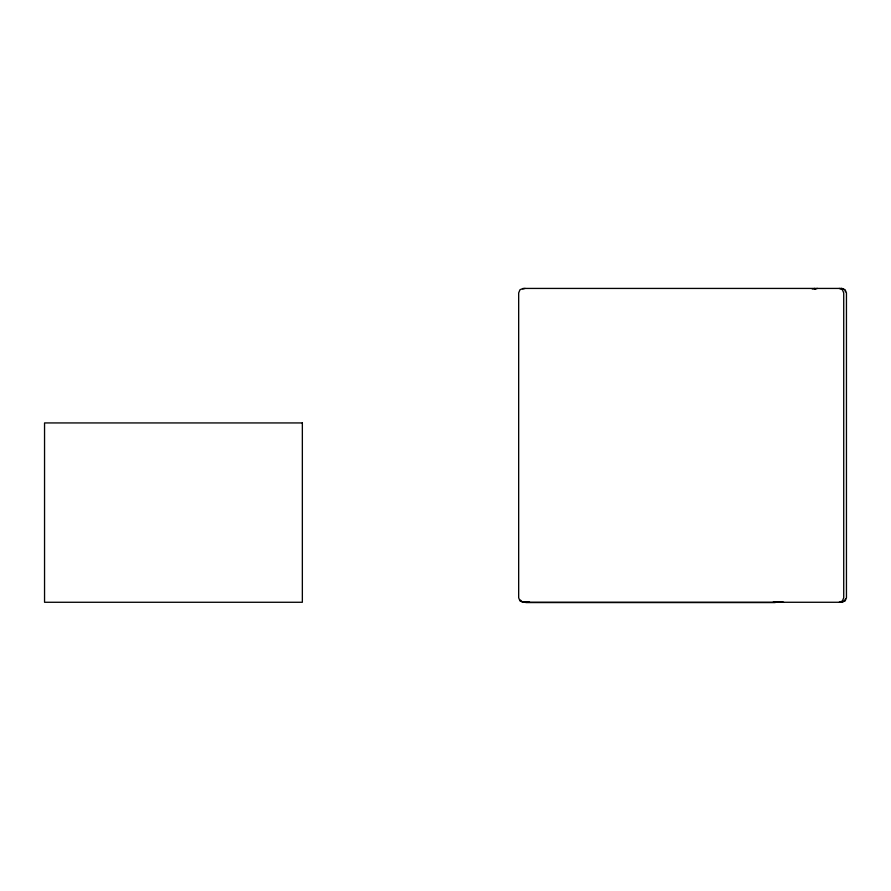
<?xml version="1.0" encoding="UTF-8"?>
<svg xmlns="http://www.w3.org/2000/svg" width="891" height="891" viewBox="0 0 891 891"><rect width="100%" height="100%" fill="white"/><g stroke="black" fill="none" stroke-linecap="round" stroke-linejoin="round"><path stroke-width="1.34" d="M845.481 598.941L844.323 600.957L842.318 602.116M522.828 289.029L525.077 288.428M775.304 601.67L773.065 602.271M778.144 601.67L774.925 602.572L526.091 602.572L523.852 601.971M780.783 601.67L778.534 602.271M812.247 289.029L814.708 288.428M814.174 289.029L817.448 288.428M814.987 289.029L816.212 288.584M775.905 602.271L777.063 602.116M839.233 602.271L842.407 600.957L843.721 597.783L843.721 292.916L842.407 289.742L839.233 288.428M841.149 602.271L845.136 600.957L846.45 597.783L846.45 292.916L845.136 289.742L841.962 288.428L523.151 288.428L519.988 289.742L518.673 292.916L518.673 597.783L519.988 600.957L523.151 602.271L841.962 602.271M841.149 288.428L843.398 289.029M783.679 602.271L780.627 601.67M780.95 602.271L778.712 601.67M529.711 602.271L527.472 601.67M527.071 602.271L524.832 601.67M525.077 602.271L522.828 601.67M524.231 602.271L521.992 601.67L520.355 600.022M781.44 601.67L782.521 602.116M845.036 290.666L845.481 291.758M302.35 422.935L44.55 422.935L44.55 602.271L302.35 602.271L302.35 422.935"/></g></svg>
